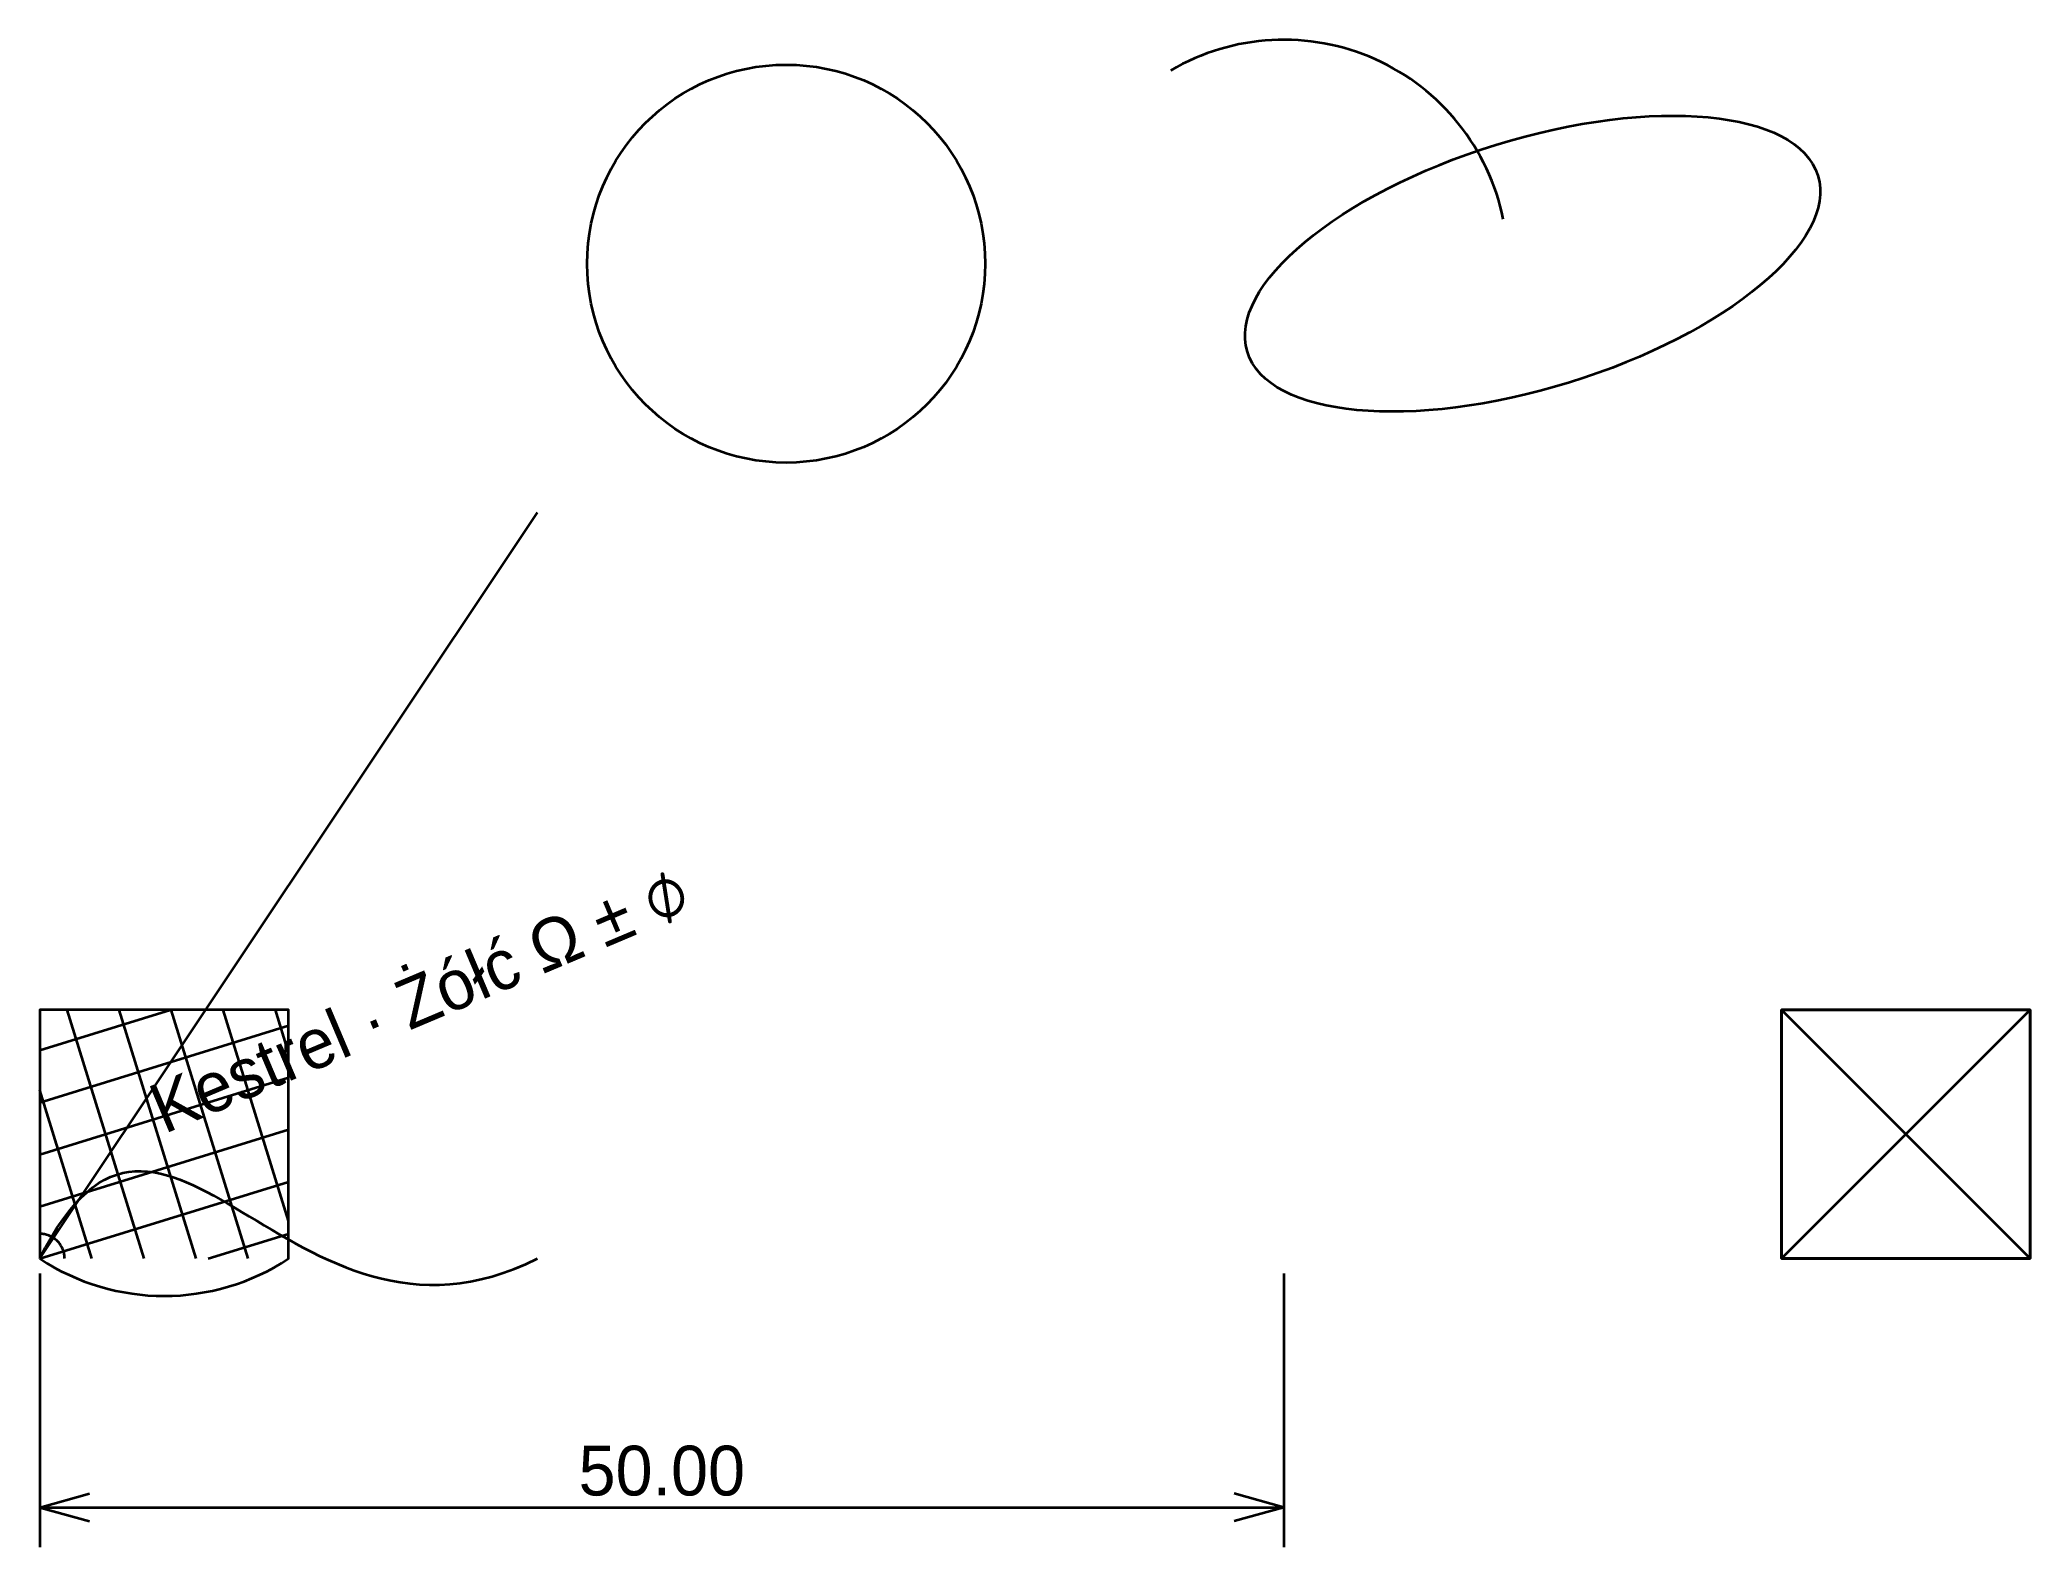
# Model space of a CAD drawing. Header units: millimetres. Extents: x 0 to 80, y -11.6 to 49.
import ezdxf
from ezdxf.enums import TextEntityAlignment as Align

# ---------------------------------------------------------------- set-up
doc = ezdxf.new("R2010")
doc.units = ezdxf.units.MM
doc.layers.add('A-WALL', color=7, linetype='Continuous', lineweight=35, true_color=0xdee6ed)
doc.dimstyles.get("Standard").update_dxf_attribs({"dimtxt": 2, "dimasz": 2, "dimexe": 0.18, "dimexo": 0.0625, "dimgap": 1, "dimtad": 0, "dimtih": 1, "dimtoh": 1, "dimzin": 0, "dimdsep": 46, "dimcen": 0.09, "dimadec": 0, "dimazin": 0, "dimtfac": 1, "dimtdec": 4, "dimtofl": 0, "dimtmove": 0, "dimatfit": 3, "dimfxl": 1, "dimtolj": 1, "dimtzin": 0, "dimarcsym": 0})

# ---------------------------------------------------------------- blocks, each defined once
blk = doc.blocks.new('*D1')
at = {"layer": 'A-WALL'}
for p, q in [((0, -0.6), (0, -11.6)), ((50, -0.6), (50, -11.6)), ((0, -10), (2, -9.44)), ((50, -10), (48, -9.44)), ((0, -10), (50, -10)), ((0, -10), (2, -10.56)), ((50, -10), (48, -10.56))]:
    blk.add_line(p, q, dxfattribs=at)
blk.add_text('50.00', height=2, dxfattribs=at).set_placement((25, -9.52), align=Align.CENTER)

msp = doc.modelspace()

# ---------------------------------------------------------------- hatches: boundary and pattern name
at = {"layer": 'A-WALL'}
h = msp.add_hatch(dxfattribs=at)
h.set_pattern_fill('ANSI31', color=256, angle=17.18873, style=0)
h.set_pattern_definition([(17.189, (0, 0), (-0.59104, 1.91067), []), (107.189, (0, 0), (-1.91067, -0.59104), [])])
h.paths.add_polyline_path([(0, 0), (10, 0), (10, 10), (0, 10)], flags=0)

# ---------------------------------------------------------------- linework, layer by layer
msp.add_line((0, 0), (20, 30, 4), dxfattribs=at)
msp.add_lwpolyline([(0, 0, 0.3), (10, 0), (10, 10), (0, 10)], format="xyb", close=True, dxfattribs=at)
msp.add_circle((30, 40), 8, dxfattribs=at)
msp.add_arc((50, 40), 9, 11.45916, 120.32114, dxfattribs=at)
msp.add_ellipse((60, 40), major_axis=(11.464, 3.546), ratio=0.416667, dxfattribs=at)
msp.add_open_spline([(0, 0), (5, 10), (10, -5), (20, 0)], degree=3, dxfattribs=at)
msp.add_rational_spline([(1, 0), (1, 1), (0, 1)], [1, 0.707106781187, 1], degree=2, dxfattribs=at)
for points in [[(70, 0), (70, 10), (80, 10)], [(80, 10), (80, 0), (70, 0)], [(70, 10, 10), (70, 0, 10), (80, 0, 10)], [(80, 0, 10), (80, 10, 10), (70, 10, 10)], [(80, 10, 10), (80, 10), (70, 10)], [(70, 10), (70, 10, 10), (80, 10, 10)], [(70, 10, 10), (70, 10), (70, 0)], [(70, 0), (70, 0, 10), (70, 10, 10)], [(80, 0, 10), (80, 0), (80, 10)], [(80, 10), (80, 10, 10), (80, 0, 10)], [(70, 0, 10), (70, 0), (80, 0)], [(80, 0), (80, 0, 10), (70, 0, 10)]]:
    msp.add_3dface(points, dxfattribs=at)

# ---------------------------------------------------------------- texts
msp.add_text('Kestrel · Żółć Ω ± ⌀', height=2, rotation=22.91831, dxfattribs=at).set_placement((5, 5))

# ---------------------------------------------------------------- dimensions: what is measured, and where the dimension line sits
dim = msp.add_aligned_dim(p1=(0, 0), p2=(50, 0), distance=-10, dimstyle='STANDARD', dxfattribs=at)
dim.commit()
dim.dimension.update_dxf_attribs({"geometry": '*D1', "text_midpoint": (25, -9.52)})

doc.saveas('drawing.dxf')
